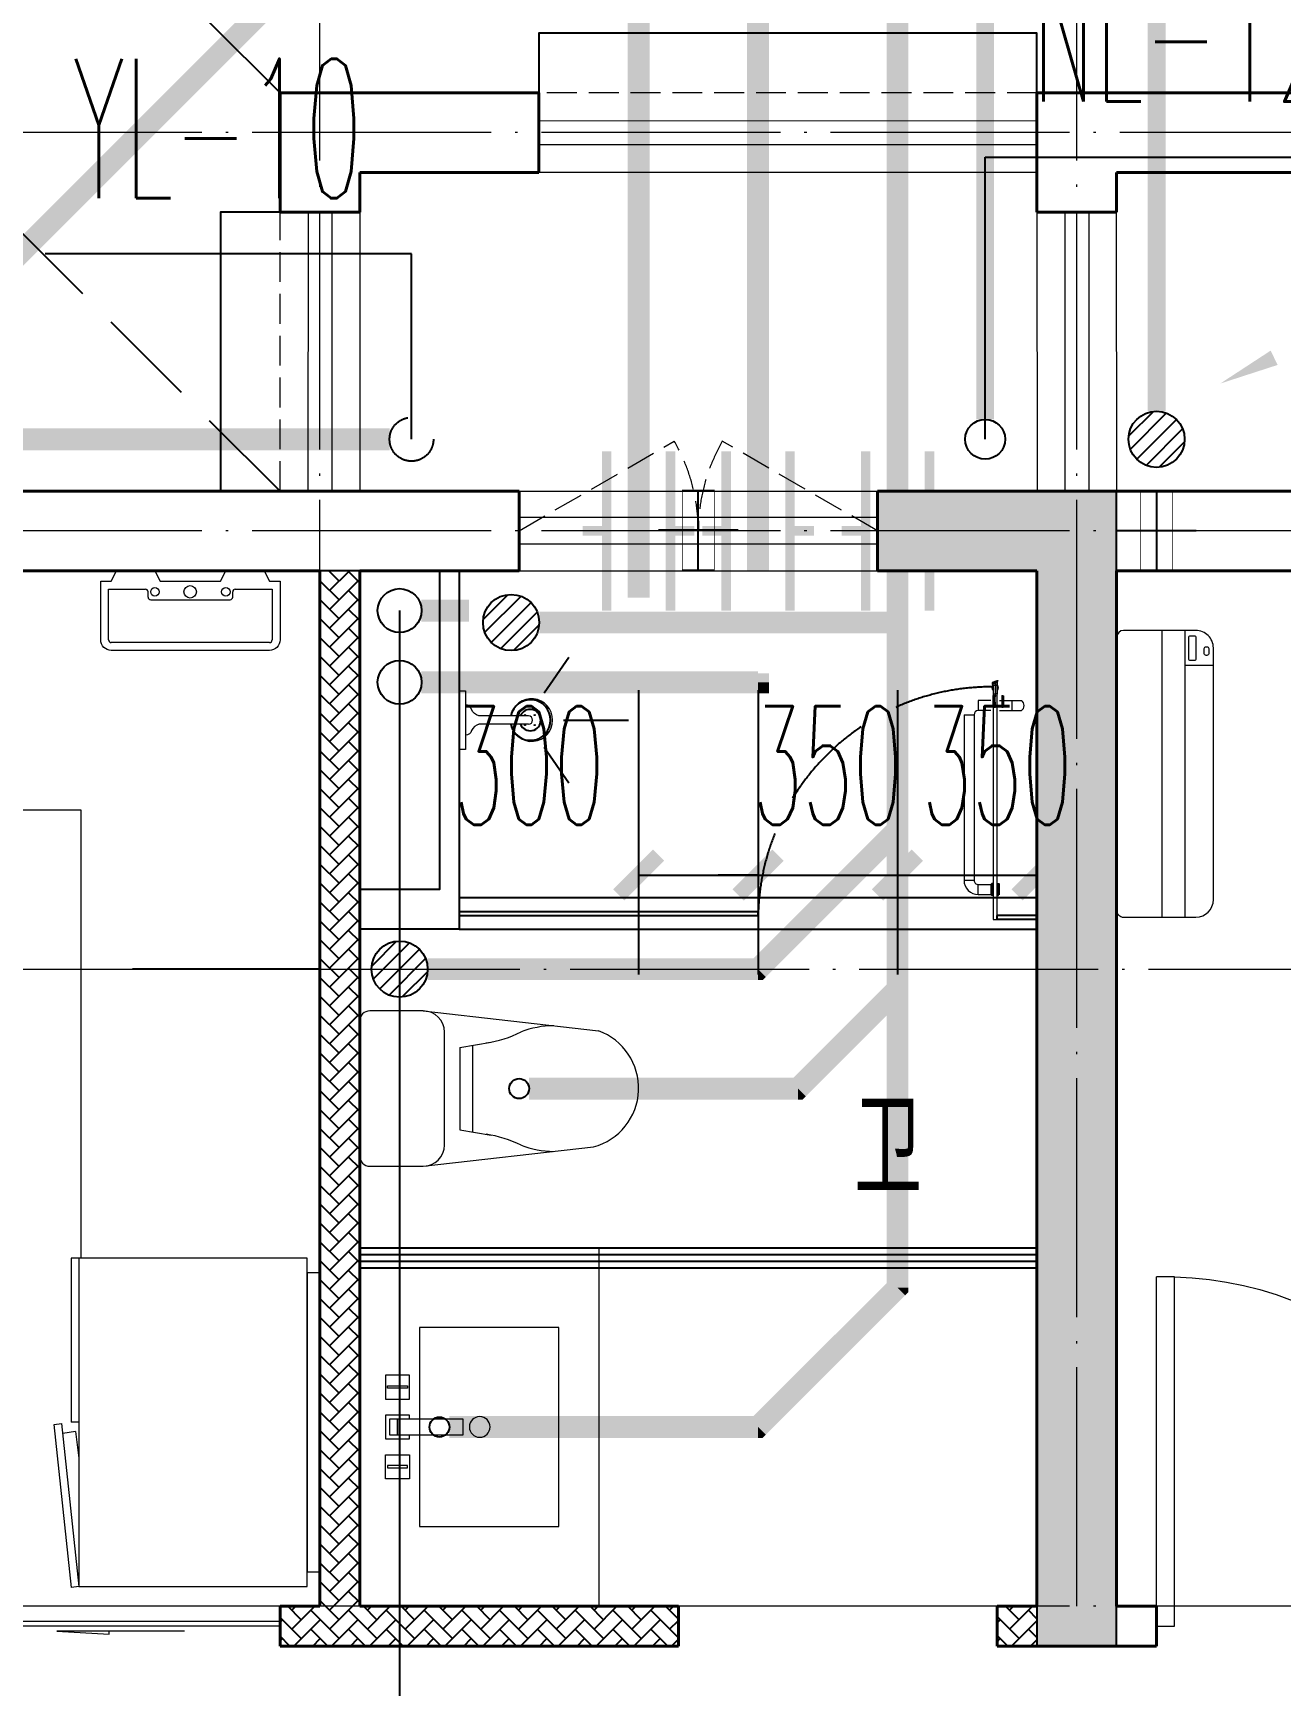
# Model space of a CAD drawing. Extents: x 27938 to 1042331, y -235042 to 1535213.
# Drawn here: x 699397 to 702529, y 679657 to 683807 of the extents above; entities that cross this region are included whole.
import ezdxf

# ---------------------------------------------------------------- set-up
doc = ezdxf.new("R2010")
doc.units = 0
doc.header["$LTSCALE"] = 1000
doc.header["$MEASUREMENT"] = 0
doc.linetypes.add('DASH', pattern=[0.35, 0.25, -0.1])
doc.linetypes.add('DOTE', pattern=[2.42, 2, -0.2, 0.02, -0.2])
for name, color, linetype in [('$RECOVER_210609100354-13', 7, 'Continuous'), ('$RECOVER_210609100354-32', 7, 'Continuous'), ('AH-FURNITURE', 1, 'Continuous'), ('COLUMN', 9, 'Continuous'), ('CURTWALL', 4, 'Continuous'), ('DIM_凝结', 3, 'Continuous'), ('DIM_污水', 3, 'Continuous'), ('DIM_雨水', 3, 'Continuous'), ('DIM_餐饮排水', 3, 'Continuous'), ('EQUIP_地漏', 7, 'Continuous'), ('EQUIP_污水', 7, 'Continuous'), ('IP-bath&kitchen-JOHNSON', 4, 'Continuous'), ('P-bath&kitchen-JOHNSON', 4, 'Continuous'), ('PIPE-凝结', 150, 'N'), ('PIPE-污水', 2, 'W'), ('PIPE-雨水', 4, 'Y'), ('PIPE-餐饮排水', 41, 'P'), ('PUB_TEXT', 4, 'Continuous'), ('TWT_DIM', 3, 'Continuous'), ('VALVE_污水', 7, 'Continuous'), ('VPIPE-凝结', 150, 'Continuous'), ('VPIPE-污水', 2, 'W'), ('VPIPE-雨水', 4, 'DASH'), ('VPIPE-餐饮排水', 41, 'P'), ('保温', 6, 'Continuous'), ('卫生间', 6, 'Continuous'), ('建筑-排气道', 9, 'Continuous'), ('机电标识类', 1, 'Continuous'), ('看线', 251, 'Continuous')]:
    doc.layers.add(name, color=color, linetype=linetype)
for name, color, linetype, lineweight in [('DOTE', 19, 'DOTE', 9), ('LVTRY', 1, 'Continuous', 13), ('PUB_HATCH', 8, 'Continuous', 9), ('WALL', 9, 'Continuous', 40), ('WINDOW', 8, 'Continuous', 15), ('平面-排水沟', 86, 'Continuous', 15), ('平面-栏杆', 135, 'Continuous', 15), ('平面-看线', 45, 'Continuous', 15), ('平面-空调室内机', 176, 'Continuous', 9), ('平面-空调预留孔', 173, 'Continuous', 15), ('空调', 76, 'Continuous', 13), ('立面-洞口示意', 152, 'Continuous', 13)]:
    doc.layers.add(name, color=color, linetype=linetype, lineweight=lineweight)
doc.styles.add('_TCH_DIM_T3', font='SIMPLEX.shx', dxfattribs={"width": 0.494118, "bigfont": 'GBCBIG.shx'})
doc.styles.add('_TWT_SERIAL', font='simplex.shx', dxfattribs={"width": 0.6, "oblique": 10, "height": 3, "bigfont": 'aadri.shx'})
doc.styles.add('DIM_FONT', font='SIMPLEX.shx', dxfattribs={"width": 0.56})
doc.styles.get("Standard").update_dxf_attribs({"font": 'gbenor.shx', "bigfont": 'gbcbig.shx'})
doc.linetypes.add('N', pattern='A,3,-0.2,["N",Standard,S=0.25,R=0,X=-0.1,Y=-0.115],-0.2', length=3.4)
doc.linetypes.add('P', pattern='A,3,-0.2,["P",Standard,S=0.25,R=0,X=-0.1,Y=-0.115],-0.2', length=3.4)
doc.linetypes.add('W', pattern='A,3,-0.2,["W",Standard,S=0.25,R=0,X=-0.1,Y=-0.115],-0.2', length=3.4)
doc.linetypes.add('Y', pattern='A,3,-0.2,["Y",Standard,S=0.25,R=0,X=-0.1,Y=-0.115],-0.2', length=3.4)
doc.dimstyles.new('_TWT_ARCH&&100', dxfattribs={"dimtxt": 297.5, "dimasz": 100, "dimexe": 250, "dimexo": 300, "dimgap": 126.25, "dimtad": 1, "dimdec": 0, "dimzin": 0, "dimdsep": 46, "dimtxsty": '_TCH_DIM_T3', "dimblk": 'ARCHTICK', "dimcen": 0.09, "dimclrt": 7, "dimazin": 2, "dimtfac": 1, "dimtdec": 0, "dimtix": 1, "dimtmove": 2, "dimatfit": 3, "dimfxl": 1, "dimtolj": 1, "dimtzin": 0, "dimarcsym": 0})
pattern_1 = [(45, (0, 0), (0, 47.4157523), [100.584, -33.528]), (135, (23.708, 23.708), (3e-15, 47.4157523), [100.584, -33.528])]

# ---------------------------------------------------------------- blocks, each defined once
blk = doc.blocks.new('HFHFHFHFTF')
at = {"layer": 'PUB_HATCH'}
blk.add_hatch(color=256, dxfattribs=at).paths.add_polyline_path([(556016.6, 373823.7), (555416.6, 373823.7), (555416.6, 373623.7), (555816.6, 373623.7), (555816.6, 370923.7), (556016.6, 370923.7)])
at = {"layer": 'COLUMN', "color": 8}
for p, q in [((556016.6, 373823.7), (555416.6, 373823.7)), ((555416.6, 373823.7), (555416.6, 373623.7)), ((556016.6, 370923.7), (556016.6, 373823.7)), ((555416.6, 373623.7), (555816.6, 373623.7)), ((555816.6, 373623.7), (555816.6, 370923.7)), ((555816.6, 370923.7), (556016.6, 370923.7))]:
    blk.add_line(p, q, dxfattribs=at)
blk = doc.blocks.new('A$C001338C2')
at = {"color": 0}
for p, q in [((845, 303.6), (55, 303.6)), ((109.1, 214.8), (109.1, 303.6)), ((0, 248.6), (0, 22)), ((900, 22), (900, 248.6)), ((22, 0), (878, 0))]:
    blk.add_line(p, q, dxfattribs=at)
at = {"color": 0, "lineweight": 5}
for p, q in [((900, 214.8), (0, 214.8)), ((900, 143.2), (0, 143.2))]:
    blk.add_line(p, q, dxfattribs=at)
at = {"color": 0}
for points in [[(73.1, 275), (56.8, 275, -0.414214), (51.3, 280.5), (51.3, 283.4, -0.414214), (56.8, 288.9), (73.1, 288.9, -0.414214), (78.6, 283.4), (78.6, 280.5, -0.414214)], [(89.2, 226.4), (22.2, 226.4, -0.414214), (16.7, 231.9), (16.7, 243.1, -0.414214), (22.2, 248.6), (89.2, 248.6, -0.414214), (94.7, 243.1), (94.7, 231.9, -0.414214)]]:
    blk.add_lwpolyline(points, format="xyb", close=True, dxfattribs=at)
for centre, radius, start, end in [((55, 248.6), 55, 90, 180), ((845, 248.6), 55, 360, 90), ((22, 22), 22, 180, 270), ((878, 22), 22, 270, 360)]:
    blk.add_arc(centre, radius, start, end, dxfattribs=at)
blk = doc.blocks.new('dongkong')
at = {"color": 0}
blk.add_wipeout([(-603756, 210771), (-603756, 210570.8), (-603836, 210570.8), (-603836, 210771)], dxfattribs=at)
at = {"layer": '机电标识类', "color": 0, "linetype": 'DASH', "ltscale": 400}
for p, q in [((-603796, 210771), (-603796, 210570.8)), ((-603896, 210670.7), (-603696, 210670.7))]:
    blk.add_line(p, q, dxfattribs=at)
at = {"layer": '空调', "color": 0, "linetype": 'DASH', "const_width": 2}
blk.add_lwpolyline([(-603756, 210771), (-603756, 210570.8), (-603836, 210570.8), (-603836, 210771)], close=True, dxfattribs=at)
blk = doc.blocks.new('VDVDVDCZSCCS')
at = {"layer": '保温', "linetype": 'ByBlock', "ltscale": 10}
h = blk.add_hatch(dxfattribs=at)
h.set_pattern_fill('AR-HBONE', color=251, scale=55)
h.set_pattern_definition(pattern_1)
h.paths.add_polyline_path([(554116.6, 373623.7), (554116.5, 371023.7), (554016.5, 371023.7), (554016.6, 373623.7)])
h = blk.add_hatch(dxfattribs=at)
h.set_pattern_fill('AR-HBONE', color=251, scale=55)
h.set_pattern_definition(pattern_1)
edge = h.paths.add_edge_path()
edge.add_line((553916.6, 370923.7), (553916.6, 371023.7))
edge.add_line((553917.7, 371023.7), (554916.5, 371023.7))
edge.add_line((554916.5, 371023.7), (554916.5, 370923.7))
edge.add_line((554916.5, 370923.7), (553916.6, 370923.7))
h = blk.add_hatch(dxfattribs=at)
h.set_pattern_fill('AR-HBONE', color=251, scale=55)
h.set_pattern_definition(pattern_1)
h.paths.add_polyline_path([(555716.5, 370923.7), (555716.5, 371023.7), (555816.5, 371023.7), (555816.5, 370923.7)])
at = {"layer": '保温', "color": 251, "linetype": 'ByBlock', "ltscale": 10}
blk.add_line((554116.6, 373623.7), (554016.6, 373623.7), dxfattribs=at)
blk = doc.blocks.new('A$C60D053AF')
at = {"layer": 'AH-FURNITURE', "color": 0}
for p, q in [((192.5, -71), (327.6, -71)), ((355.9, -82.7), (384.2, -129)), ((232.5, -90), (128.3, -90)), ((232.5, -110), (128.3, -110)), ((192.5, -91), (327.6, -91)), ((245, -129.5), (245, -122.5)), ((265, -129.5), (265, -122.5)), ((341.7, -96.9), (370, -143.2)), ((255, -281), (255, -251)), ((255, -281), (393, -281)), ((393, -281), (393, -251))]:
    blk.add_line(p, q, dxfattribs=at)
for points in [[(170, -68, 1), (170, -94), (192.5, -94), (192.5, -68)], [(234, -251), (414, -251, 0.414214), (424, -241), (424, -111, 0.414214), (414, -101), (234, -101, 0.414214), (224, -111), (224, -241, 0.414214)], [(268, -122.5), (268, -107, 0.414214), (248, -87), (232.5, -87), (232.5, -113), (242, -113), (242, -122.5)], [(242, -152, 1), (268, -152), (268, -129.5), (242, -129.5)], [(383.8, -161.2, 1), (402.2, -142.8), (386.3, -126.9), (367.9, -145.3)]]:
    blk.add_lwpolyline(points, format="xyb", close=True, dxfattribs=at)
for centre, radius in [((100, -100), 30), ((255, -152), 15), ((255, -152), 10), ((393, -152), 15), ((393, -152), 10)]:
    blk.add_circle(centre, radius, dxfattribs=at)
for radius in [40, 20]:
    blk.add_arc((327.6, -111), radius, 45, 90, dxfattribs=at)
blk = doc.blocks.new('*U40')
h = blk.add_hatch(color=0)
h.set_gradient(color1=(0, 0, 255), rotation=180, tint=1)
h.paths.add_polyline_path([(0, 0), (-6.35, -6.35), (-6.35, -2.159), (-15, -2.159), (-15, 2.159), (-6.35, 2.159), (-6.35, 6.35)])
at = {"color": 0, "linetype": 'Continuous'}
blk.add_lwpolyline([(0, 0), (-6.35, -6.35), (-6.35, -2.159), (-15, -2.159), (-15, 2.159), (-6.35, 2.159), (-6.35, 6.35)], close=True, dxfattribs=at)
blk = doc.blocks.new('sgrsefv')
at = {"layer": 'PUB_HATCH'}
blk.add_hatch(color=0, dxfattribs=at).paths.add_polyline_path([(1112933.3, 840916.3), (1112933.3, 840646.3), (1113073.3, 840646.3), (1113073.3, 840661.3), (1112968.3, 840661.3), (1112948.3, 840681.3), (1112948.3, 840881.3), (1112968.3, 840901.3), (1113288.3, 840901.3), (1113308.3, 840881.3), (1113308.3, 840681.3), (1113288.3, 840661.3), (1113183.3, 840661.3), (1113183.3, 840646.3), (1113323.3, 840646.3), (1113323.3, 840916.3)])
at = {"layer": 'LVTRY', "color": 0}
for p, q in [((1113073.3, 840661.3), (1113073.3, 840646.3)), ((1113183.3, 840661.3), (1113183.3, 840646.3))]:
    blk.add_line(p, q, dxfattribs=at)
for points in [[(1112918.3, 840931.3), (1113338.3, 840931.3), (1113338.3, 840631.3), (1112918.3, 840631.3)], [(1112933.3, 840916.3), (1113323.3, 840916.3), (1113323.3, 840646.3), (1112933.3, 840646.3)], [(1113288.3, 840661.3), (1112968.3, 840661.3), (1112948.3, 840681.3), (1112948.3, 840881.3), (1112968.3, 840901.3), (1113288.3, 840901.3), (1113308.3, 840881.3), (1113308.3, 840681.3), (1113288.3, 840661.3)]]:
    blk.add_lwpolyline(points, close=True, dxfattribs=at)
at = {"layer": '立面-洞口示意', "color": 0}
blk.add_lwpolyline([(1112918.3, 840931.3), (1113181.8, 840837.4), (1113338.3, 840631.3)], dxfattribs=at)
at = {"layer": '建筑-排气道', "color": 8, "xscale": -5, "yscale": 5, "zscale": 5, "rotation": 270}
blk.add_blockref('*U40', (1113118.4, 840599), dxfattribs=at)
blk = doc.blocks.new('rtyg7uyhg')
at = {"layer": 'LVTRY', "color": 0}
for p, q in [((194234.6, 45488.8), (193621, 45488.8)), ((193590.3, 45458.1), (193590.3, 45069.5)), ((194265.3, 45069.5), (194265.3, 45458.1)), ((193682.3, 45407), (193887.8, 45407)), ((193896.4, 45429.9), (193857.6, 45326.3)), ((193875.3, 45316), (193945.6, 45401.5)), ((193925.8, 45440.4), (193940.1, 45432.2)), ((194111.9, 45407), (194173.3, 45407)), ((193621, 45130.8), (193621, 45345.6)), ((193857.6, 45326.3), (193875.3, 45316)), ((194009.6, 45345.6), (194009.6, 45130.8)), ((194050.5, 45130.8), (194050.5, 45345.6)), ((194234.6, 45345.6), (194234.6, 45130.8)), ((193948.3, 45069.5), (193682.3, 45069.5)), ((194173.3, 45069.5), (194111.9, 45069.5)), ((193621, 45038.8), (194234.6, 45038.8))]:
    blk.add_line(p, q, dxfattribs=at)
for centre, radius in [((193866.4, 45437.7), 20.5), ((193989.2, 45437.7), 20.5), ((194071, 45437.7), 20.5), ((193815.3, 45238.2), 25.6), ((194137.5, 45238.2), 25.6)]:
    blk.add_circle(centre, radius, dxfattribs=at)
for centre, radius, start, end in [((193621, 45458.1), 30.7, 90, 180), ((194234.6, 45458.1), 30.7, 360, 90), ((193915.6, 45422.7), 20.5, 60, 159.4623), ((193682.3, 45345.6), 61.4, 90, 180), ((193929.8, 45414.5), 20.5, 320.5377, 60), ((193948.3, 45345.6), 61.4, 360, 90), ((194111.9, 45345.6), 61.4, 90, 180), ((194173.3, 45345.6), 61.4, 360, 90), ((193682.3, 45130.8), 61.4, 180, 270), ((193948.3, 45130.8), 61.4, 270, 360), ((194111.9, 45130.8), 61.4, 180, 270), ((194173.3, 45130.8), 61.4, 270, 360), ((193621, 45069.5), 30.7, 180, 270), ((194234.6, 45069.5), 30.7, 270, 360)]:
    blk.add_arc(centre, radius, start, end, dxfattribs=at)
at = {"layer": 'LVTRY', "color": 0, "style": 'DIM_FONT', "width": 0.8, "flags": 9}
for tag in ['YSIZE', 'XSIZE']:
    blk.add_attdef(tag, (193927.8, 45487.8), '', height=0.5, rotation=90, dxfattribs=at)
blk = doc.blocks.new('A-Kitchen-7')
at = {"layer": 'LVTRY', "color": 0}
for p, q in [((-518.7, 779.7), (-7.2, 834.3)), ((-7.2, 834.3), (-3.6, 810.6)), ((-515, 756), (-518.7, 779.7)), ((-3.6, 810.6), (-515, 756)), ((-29.1, 767), (-35.2, 806.4)), ((515, 780), (0, 780)), ((0, 756), (0, 780)), ((515, 756), (515, 780)), ((515, 756), (-515, 756)), ((-515, 756), (-515, 40)), ((-485.6, 760.5), (-484.9, 756)), ((-29.1, 767), (-112.1, 756)), ((515, 40), (515, 756)), ((-515, 40), (515, 40))]:
    blk.add_line(p, q, dxfattribs=at)
blk.add_lwpolyline([(-468.9, 40), (-468.9, 0), (468.9, 0), (468.9, 40)], close=True, dxfattribs=at)
blk = doc.blocks.new('FRSDFDGDGDRGDR')
at = {"layer": '平面-空调预留孔', "color": 0}
for p, q in [((699612.3, 775044), (699612.3, 775441.2)), ((699618.9, 775447.8), (699746.3, 775447.8)), ((699746.3, 775447.8), (699746.3, 775355.4)), ((699726.5, 775348.8), (699739.7, 775348.8)), ((699719.9, 775342.2), (699719.9, 775143)), ((699726.5, 775136.4), (699739.7, 775136.4)), ((699746.3, 775129.8), (699746.3, 775037.4)), ((699746.3, 775037.4), (699618.9, 775037.4))]:
    blk.add_line(p, q, dxfattribs=at)
blk.add_lwpolyline([(699766.1, 775166.7), (699792.5, 775153.5), (699792.5, 775057.2), (699766.1, 775044), (699766.1, 775017.6), (699618.9, 775017.6, -0.414214), (699592.5, 775044), (699592.5, 775441.2, -0.414214), (699618.9, 775467.6), (699766.1, 775467.6), (699766.1, 775441.2), (699792.5, 775428), (699792.5, 775331.6), (699766.1, 775318.4)], format="xyb", close=True, dxfattribs=at)
for centre, radius in [((699739.7, 775331.6), 10.6), ((699739.7, 775243.2), 15.8), ((699739.7, 775153.5), 10.6)]:
    blk.add_circle(centre, radius, dxfattribs=at)
for centre, start, end in [((699618.9, 775441.2), 90, 180), ((699726.5, 775342.2), 90, 180), ((699739.7, 775355.4), 270, 360), ((699726.5, 775143), 180, 270), ((699739.7, 775129.8), 0, 90), ((699618.9, 775044), 180, 270)]:
    blk.add_arc(centre, 6.6, start, end, dxfattribs=at)
blk = doc.blocks.new('vcxvcdfvdxv')
at = {"layer": 'LVTRY', "color": 0}
for p, q in [((582293.7, 370358.3), (582763.9, 370358.3)), ((582393.7, 369458.3), (582393.7, 370358.3)), ((582547.9, 370115.4), (582763.9, 370358.3)), ((582763.9, 370358.3), (582763.9, 369458.3)), ((582703.7, 370278.3), (582303.7, 370278.3)), ((582393.7, 370268.3), (582393.7, 369548.3)), ((582713.7, 369548.3), (582713.7, 370268.3)), ((582338.7, 370238.3), (582623.7, 370238.3)), ((582338.7, 370233.3), (582623.7, 370233.3)), ((582428.7, 370018.3), (582428.7, 370228.3)), ((582433.7, 370018.3), (582433.7, 370228.3)), ((582578.9, 370168.3), (582578.9, 370258.3)), ((582578.9, 370258.3), (582583.4, 370258.3)), ((582583.4, 370258.3), (582583.4, 370168.3)), ((582628.7, 370228.3), (582628.7, 370018.3)), ((582633.7, 370228.3), (582633.7, 370018.3)), ((582583.4, 370168.3), (582578.9, 370168.3)), ((582293.7, 370115.4), (582547.9, 370115.4)), ((582393.7, 369700.3), (582393.7, 370115.4)), ((582408.7, 370125.6), (582536.2, 370125.6)), ((582408.7, 370121.1), (582408.7, 370125.6)), ((582536.2, 370121.1), (582408.7, 370121.1)), ((582653.7, 370125.6), (582526.2, 370125.6)), ((582526.2, 370125.6), (582526.2, 370121.1)), ((582526.2, 370121.1), (582653.7, 370121.1)), ((582536.2, 370125.6), (582536.2, 370121.1)), ((582547.9, 370115.4), (582547.9, 369700.3)), ((582653.7, 370121.1), (582653.7, 370125.6)), ((582583.4, 370078.3), (582578.9, 370078.3)), ((582578.9, 370078.3), (582578.9, 369988.3)), ((582583.4, 369988.3), (582583.4, 370078.3)), ((582623.7, 370013.3), (582338.7, 370013.3)), ((582623.7, 370008.3), (582338.7, 370008.3)), ((582578.9, 369988.3), (582583.4, 369988.3)), ((582673.7, 369938.9), (582673.7, 369977.7)), ((582693.1, 369958.3), (582654.3, 369958.3)), ((582693.1, 369858.3), (582654.3, 369858.3)), ((582673.7, 369838.9), (582673.7, 369877.7)), ((582623.7, 369808.3), (582338.7, 369808.3)), ((582578.9, 369738.3), (582578.9, 369828.3)), ((582578.9, 369828.3), (582583.4, 369828.3)), ((582583.4, 369828.3), (582583.4, 369738.3)), ((582623.7, 369803.3), (582338.7, 369803.3)), ((582428.7, 369798.3), (582428.7, 369588.3)), ((582433.7, 369798.3), (582433.7, 369588.3)), ((582628.7, 369588.3), (582628.7, 369798.3)), ((582633.7, 369588.3), (582633.7, 369798.3)), ((582583.4, 369738.3), (582578.9, 369738.3)), ((582547.9, 369700.3), (582293.7, 369700.3)), ((582536.2, 369695.6), (582408.7, 369695.6)), ((582408.7, 369695.6), (582408.7, 369691.1)), ((582408.7, 369691.1), (582536.2, 369691.1)), ((582526.2, 369691.1), (582526.2, 369695.6)), ((582526.2, 369695.6), (582653.7, 369695.6)), ((582653.7, 369691.1), (582526.2, 369691.1)), ((582536.2, 369691.1), (582536.2, 369695.6)), ((582763.9, 369458.3), (582547.9, 369700.3)), ((582653.7, 369695.6), (582653.7, 369691.1)), ((582583.4, 369648.3), (582578.9, 369648.3)), ((582578.9, 369648.3), (582578.9, 369558.3)), ((582583.4, 369558.3), (582583.4, 369648.3)), ((582338.7, 369583.3), (582623.7, 369583.3)), ((582338.7, 369578.3), (582623.7, 369578.3)), ((582578.9, 369558.3), (582583.4, 369558.3)), ((582303.7, 369538.3), (582703.7, 369538.3)), ((582763.9, 369458.3), (582293.7, 369458.3))]:
    blk.add_line(p, q, dxfattribs=at)
blk.add_lwpolyline([(582893.7, 368758.3), (582893.7, 370758.3), (583993.7, 370758.3), (583993.7, 369632.3)], dxfattribs=at)
for centre, radius in [((582481.2, 370123.3), 29.7), ((582481.2, 370123.3), 11.7), ((582673.7, 369958.3), 17), ((582673.7, 369858.3), 17), ((582481.2, 369693.3), 29.7), ((582481.2, 369693.3), 11.7)]:
    blk.add_circle(centre, radius, dxfattribs=at)
for centre, radius, start, end in [((582403.7, 370268.3), 10, 90, 180), ((582703.7, 370268.3), 10, 0, 90), ((582438.7, 370228.3), 10, 90, 180), ((582438.7, 370228.3), 5, 90, 180), ((582623.7, 370228.3), 10, 0, 90), ((582623.7, 370228.3), 5, 0, 90), ((582481.2, 370123.3), 56.7, 2.2742, 87.7258), ((582481.2, 370123.3), 52.2, 2.4704, 87.5296), ((582581.2, 370123.3), 56.7, 92.2742, 177.7258), ((582581.2, 370123.3), 52.2, 92.4704, 177.5296), ((582481.2, 370123.3), 56.7, 272.2742, 357.7258), ((582481.2, 370123.3), 52.2, 272.4704, 357.5296), ((582581.2, 370123.3), 56.7, 182.2742, 267.7258), ((582581.2, 370123.3), 52.2, 182.4704, 267.5296), ((582438.7, 370018.3), 10, 180, 270), ((582438.7, 370018.3), 5, 180, 270), ((582623.7, 370018.3), 5, 270, 0), ((582623.7, 370018.3), 10, 270, 0), ((582438.7, 369798.3), 10, 90, 180), ((582623.7, 369798.3), 10, 0, 90), ((582438.7, 369798.3), 5, 90, 180), ((582623.7, 369798.3), 5, 0, 90), ((582481.2, 369693.3), 56.7, 2.2742, 87.7258), ((582481.2, 369693.3), 52.2, 2.4704, 87.5296), ((582581.2, 369693.3), 56.7, 92.2742, 177.7258), ((582581.2, 369693.3), 52.2, 92.4704, 177.5296), ((582481.2, 369693.3), 56.7, 272.2742, 357.7258), ((582481.2, 369693.3), 52.2, 272.4704, 357.5296), ((582581.2, 369693.3), 56.7, 182.2742, 267.7258), ((582581.2, 369693.3), 52.2, 182.4704, 267.5296), ((582438.7, 369588.3), 10, 180, 270), ((582438.7, 369588.3), 5, 180, 270), ((582623.7, 369588.3), 5, 270, 0), ((582623.7, 369588.3), 10, 270, 0), ((582403.7, 369548.3), 10, 180, 270), ((582703.7, 369548.3), 10, 270, 0)]:
    blk.add_arc(centre, radius, start, end, dxfattribs=at)
at = {"color": 8}
for name, p in [('sgrsefv', (-530624.6, -469573)), ('rtyg7uyhg', (389578.4, 325769.5))]:
    blk.add_blockref(name, p, dxfattribs=at)
at = {"color": 8, "rotation": 90}
blk.add_blockref('FRSDFDGDGDRGDR', (1359511.2, -328434.2), dxfattribs=at)
at = {"color": 8, "xscale": -1, "rotation": 90}
blk.add_blockref('A$C60D053AF', (582713.7, 371358.3), dxfattribs=at)
at = {"layer": 'LVTRY', "color": 8, "extrusion": (0, 0, -1), "xscale": -0.7999999999883585, "yscale": 0.7999999999883585, "zscale": -0.7999999999883585, "rotation": 270}
blk.add_blockref('A-Kitchen-7', (-584593.7, 369220.3), dxfattribs=at)
blk = doc.blocks.new('HFTHFFGHFH')
at = {"layer": 'DOTE', "linetype": 'DOTE', "ltscale": 0.3}
for p, q in [((554016.6, 602648.8), (554016.6, 612948.8)), ((555916.6, 602648.8), (555916.6, 612948.8)), ((587116.6, 606348.8), (534316.6, 606348.8)), ((587116.6, 605348.8), (534316.6, 605348.8)), ((534316.6, 604248.8), (587116.6, 604248.8)), ((587116.6, 602648.8), (534316.6, 602648.8))]:
    blk.add_line(p, q, dxfattribs=at)
blk = doc.blocks.new('BFBTCSD')
at = {"layer": '卫生间', "color": 159, "linetype": 'DASH', "true_color": 0x22346e}
for p, q in [((700016.6, 683657.2), (699116.6, 684557.2)), ((700016.6, 682657.2), (699116.6, 683557.2))]:
    blk.add_line(p, q, dxfattribs=at)
blk = doc.blocks.new('rrrrrrrrrrrra')
at = {"color": 0}
for p, q in [((-112.4, 458.7), (-112.4, 324.3)), ((252.6, 483.7), (-87.4, 483.7)), ((277.6, 324.3), (277.6, 458.7)), ((-112.4, 324.3), (-63.7, -103.4)), ((277.6, 324.3), (227.5, -115.6)), ((-59.1, 271.1), (224.3, 271.1)), ((-20.6, 232.4), (-34.2, 153.6)), ((185.8, 232.4), (-20.6, 232.4)), ((185.8, 232.4), (199.4, 153.6)), ((191.3, 200.5), (-26.1, 200.5))]:
    blk.add_line(p, q, dxfattribs=at)
for centre, radius, start, end in [((-87.4, 458.7), 25, 90, 180), ((252.6, 458.7), 25, 0, 90), ((-59.1, 324.3), 53.3, 180, 270), ((224.3, 324.3), 53.3, 270, 0), ((-322.6, 209.8), 293.8, 333.5369, 351.4828), ((487.8, 209.8), 293.8, 188.5172, 206.4631), ((149, -3.2), 224.1, 158.5202, 180), ((16.2, -3.2), 224.1, 0, 21.4798), ((83.8, -63.6), 152.8, 195.0773, 340.1181)]:
    blk.add_arc(centre, radius, start, end, dxfattribs=at)
blk = doc.blocks.new('A$C1E0F638F')
at = {"color": 0}
for points in [[(499.7, 435.1), (499.7, 85.1), (0, 85.1), (0, 435.1)], [(269.9, 30), (229.9, 30), (229.9, 195), (269.9, 195)], [(119.9, 0), (179.9, 0), (179.9, 60), (119.9, 60)], [(146.9, 55), (152.9, 55), (152.9, 5), (146.9, 5)], [(379.9, 0), (319.9, 0), (319.9, 60), (379.9, 60)], [(352.9, 55), (346.9, 55), (346.9, 5), (352.9, 5)], [(229.9, 30), (269.9, 30), (269.9, 10), (229.9, 10)]]:
    blk.add_lwpolyline(points, close=True, dxfattribs=at)
blk.add_lwpolyline([(269.9, 60), (279.9, 60), (279.9, 0), (219.9, 0), (219.9, 60), (229.9, 60)], dxfattribs=at)
blk.add_circle((249.9, 236.3), 26, dxfattribs=at)
blk = doc.blocks.new('135')
blk.add_hatch(color=0).paths.add_polyline_path([(4.8, 1.8), (3.6, -1), (-4.7, 2.5), (-3.5, 5.3)])
at = {"color": 0}
for p, q in [((-6.3, 2.6), (5.4, -2.3)), ((-5.7, 2.9), (-5.2, 2.7)), ((-5.6, 18.9), (-3.4, 19.4)), ((-3.4, 19.4), (-5.5, 19.4)), ((5.2, 10.9), (-5.3, 10.9)), ((5.2, 9.7), (-5.2, 9.7)), ((-5.2, 2.7), (-3.8, 5.9)), ((-5, 10.9), (-5, 30.5)), ((-3.8, 5.9), (5.4, 2.1)), ((0, 0), (0, 39.1)), ((5.6, 18.9), (3.4, 19.3)), ((3.4, 19.3), (5.6, 19.3)), ((4.1, -1.2), (5.4, 2.1)), ((5, 10.9), (5, 32.3)), ((4.1, -1.2), (5.7, -1.8))]:
    blk.add_line(p, q, dxfattribs=at)
for centre, radius, start, end in [((6.2, 15.8), 13.5, 151.0147, 204.8403), ((13.5, 4.2), 20.5, 163.0924, 182.0012), ((-6, 3.6), 1, 184.2275, 248.4661), ((8.6, 15.5), 14.6, 166.278, 198.0953), ((13.5, 4.2), 19.5, 163.7443, 182.5269), ((-5.5, 3.3), 0.5, 181.9385, 247.2597), ((-5.2, 22.1), 0.5, 335.7643, 151.0147), ((3.8, 18.1), 9.42, 155.7643, 171.9773), ((5.2, 22.3), 0.5, 29.8425, 204.574), ((-5.9, 17.2), 11.7, 10.475, 24.574), ((29.1, 6.7), 24, 172.9439, 199.2318), ((-6.3, 15.4), 12.4, 338.6449, 16.0476), ((-6, 15.8), 13.4, 334.9111, 29.8425), ((26.4, 6.3), 20.6, 169.1454, 199.9526), ((5.9, -1.2), 1.17, 247.4597, 19.9526), ((5.9, -1.4), 0.5, 247.4597, 19.2318)]:
    blk.add_arc(centre, radius, start, end, dxfattribs=at)
blk.add_open_spline([(-5, 30.5), (-4.1, 31.3), (-2.3, 33), (0.9, 29.2), (3.5, 31.1), (5, 32.3)], degree=3, knots=[0, 0, 0, 0, 3.066329, 6.218313, 11.124135, 11.124135, 11.124135, 11.124135], dxfattribs=at)
blk = doc.blocks.new('SDFAWERAWER')
at = {"layer": 'LVTRY', "color": 0}
for p, q in [((593941.2, -1242210.1), (593783.7, -1242594.8)), ((593941.2, -1242210.1), (593964.6, -1242219.7)), ((593987.8, -1242190.5), (593978.2, -1242214)), ((594007.5, -1242226), (593978.2, -1242214)), ((594017.1, -1242202.5), (593987.8, -1242190.5)), ((594015.8, -1242220.4), (594027.2, -1242192.7)), ((594025.7, -1242203.9), (594018.5, -1242221.5)), ((594025.4, -1242210.8), (594021.5, -1242220.3)), ((594022.6, -1242211.4), (594029.8, -1242193.8)), ((594025.4, -1242210.8), (594031.1, -1242196.8)), ((594027.2, -1242192.7), (594033, -1242195.1)), ((594029.8, -1242193.8), (594031.1, -1242196.8)), ((594032.2, -1242197.2), (594033, -1242195.1)), ((594033, -1242195.1), (594034, -1242197.4)), ((594033.8, -1242197.9), (594034, -1242197.4)), ((594047.3, -1242200.9), (594035.9, -1242228.7)), ((594037.3, -1242210.8), (594088, -1242231.6)), ((594038.6, -1242229.7), (594045.2, -1242213.6)), ((594041.6, -1242228.5), (594051.2, -1242205)), ((594049.9, -1242202), (594043.3, -1242218.2)), ((594047.3, -1242200.9), (594049.9, -1242202)), ((594049.9, -1242202), (594051.2, -1242205)), ((593964.6, -1242219.7), (593807.2, -1242604.4)), ((594015.8, -1242220.4), (594021.7, -1242222.8)), ((594018.5, -1242221.5), (594021.5, -1242220.3)), ((594022.6, -1242220.7), (594021.7, -1242222.8)), ((594021.7, -1242222.8), (594023.9, -1242221.9)), ((594024.2, -1242221.4), (594023.9, -1242221.9)), ((594027.7, -1242234.3), (594078.4, -1242255)), ((594035.9, -1242228.7), (594038.6, -1242229.7)), ((594038.6, -1242229.7), (594041.6, -1242228.5)), ((594057.1, -1242246.3), (594066.7, -1242222.8)), ((593783.7, -1242594.8), (593807.2, -1242604.4)), ((593803.2, -1242641.3), (593812.8, -1242617.9)), ((593812.8, -1242617.9), (593842.2, -1242629.9)), ((593842.2, -1242629.9), (593832.6, -1242653.3)), ((593845.2, -1242628.6), (593833.8, -1242656.3)), ((593847.8, -1242629.7), (593836.5, -1242657.4)), ((593845.2, -1242628.6), (593842.2, -1242629.9)), ((593847.8, -1242629.7), (593845.2, -1242628.6)), ((593847.1, -1242661.8), (593858.5, -1242634.1)), ((593858.5, -1242634.1), (593861.2, -1242635.2)), ((593803.2, -1242641.3), (593832.6, -1242653.3)), ((593833.8, -1242656.3), (593832.6, -1242653.3)), ((593836.5, -1242657.4), (593833.8, -1242656.3)), ((593847.1, -1242661.8), (593849.8, -1242662.9)), ((593849.8, -1242662.9), (593861.2, -1242635.2)), ((593852.1, -1242661.9), (593862.1, -1242637.4)), ((593861.2, -1242635.2), (593862.1, -1242637.4))]:
    blk.add_line(p, q, dxfattribs=at)
blk.add_lwpolyline([(593823.5, -1242717), (594045.8, -1242173.9), (594036.5, -1242170.2), (593814.2, -1242713.2)], close=True, dxfattribs=at)
blk.add_arc((594075.3, -1242240), 15.3, 281.7932, 33.7019, dxfattribs=at)
for centre, major_axis, start_param, end_param in [((593974.2, -1242223.6), (3.93, 9.6), 0, 1.570796), ((593816.8, -1242608.3), (13.5, 33.1), 1.570796, 3.141593), ((593816.8, -1242608.3), (3.93, 9.6), 1.570796, 3.141593)]:
    blk.add_ellipse(centre, major_axis=major_axis, ratio=1, start_param=start_param, end_param=end_param, dxfattribs=at)
at = {"layer": 'P-bath&kitchen-JOHNSON', "color": 0, "linetype": 'DASH'}
blk.add_arc((593809.8, -1242714), 586.2, 67.5369, 157.1325, dxfattribs=at)
at = {"layer": 'LVTRY', "color": 8, "xscale": -1, "rotation": 157.7329157530927}
blk.add_blockref('135', (594045.3, -1242161.9), dxfattribs=at)
blk = doc.blocks.new('A$C5DCB2F21')
at = {"layer": 'IP-bath&kitchen-JOHNSON', "color": 0}
for p, q in [((-68.3, -213.2), (-157.7, -275)), ((68.2, -213.2), (157.6, -275)), ((-0.1, -261.4), (-0.1, -424.7))]:
    blk.add_line(p, q, dxfattribs=at)
for centre, major_axis, ratio, start_param, end_param in [((0, -178.8), (-51, 0), 0.990052, -1.36297, 4.504563), ((0, -177.8), (-26.8, 0), 0.994812, -1.167677, 4.309269)]:
    blk.add_ellipse(centre, major_axis=major_axis, ratio=ratio, start_param=start_param, end_param=end_param, dxfattribs=at)
at = {"layer": 'LVTRY', "color": 0}
for p, q in [((73.6, 0), (-73.6, 0)), ((-10.5, -173.5), (-10.5, -49.3)), ((10.6, -173.5), (10.6, -49.3))]:
    blk.add_line(p, q, dxfattribs=at)
blk.add_lwpolyline([(73.6, 0), (73.6, -15.8), (-73.6, -15.8), (-73.6, 0)], dxfattribs=at)
for points in [[(-26.3, -30.7, -0.364142), (-37.8, -15.8, -0.020495)], [(-10.5, -49.4, 0.214893), (-26.3, -30.7, 7.649644)], [(10.6, -49.3, -0.21439), (26.3, -30.7, -7.649644)], [(26.3, -30.7, 0.364142), (37.8, -15.8, 0.020495)]]:
    blk.add_lwpolyline(points, format="xyb", dxfattribs=at)
blk.add_arc((0, -173.5), 10.5, 180, 0, dxfattribs=at)
for centre, major_axis, ratio, start_param, end_param in [((0, -181.3), (53.6, 0), 0.987577, 1.76809, 7.656688), ((-12.4, -164.7), (0, 1.43), 0.85, -1.570796, 4.712389), ((12.5, -164.7), (0, 1.43), 0.85, 4.712389, 10.995574), ((-12.4, -189.2), (0, 1.43), 0.85, 4.712389, 10.995574), ((12.5, -189.2), (0, 1.43), 0.85, 4.712389, 10.995574)]:
    blk.add_ellipse(centre, major_axis=major_axis, ratio=ratio, start_param=start_param, end_param=end_param, dxfattribs=at)
blk = doc.blocks.new('_ArchTick')
at = {"color": 0, "linetype": 'ByBlock', "const_width": 0.4}
blk.add_lwpolyline([(-0.5, -0.5), (0.5, 0.5)], dxfattribs=at)
blk = doc.blocks.new('*D169')
at = {"layer": 'Defpoints', "color": 0}
for p in [(701566.6, 682457.2), (701916.6, 682457.2), (701916.6, 681693.1)]:
    blk.add_point(p, dxfattribs=at)
at = {"layer": 'TWT_DIM', "color": 0, "lineweight": -2}
for p, q in [((701566.6, 682157.2), (701566.6, 681443.1)), ((701916.6, 682157.2), (701916.6, 681443.1)), ((701566.6, 681693.1), (701916.6, 681693.1))]:
    blk.add_line(p, q, dxfattribs=at)
at = {"layer": 'TWT_DIM', "color": 0, "lineweight": -2, "xscale": 100, "yscale": 100, "zscale": 100}
for p, rotation in [((701566.6, 681693.1), 180.0001641970809), ((701916.6, 681693.1), 0.0001641970808313498)]:
    blk.add_blockref('_ArchTick', p, dxfattribs=dict(at, rotation=rotation))
at = {"layer": 'TWT_DIM', "color": 7, "insert": (701816.6, 681968.1), "char_height": 297.5, "attachment_point": 5, "rotation": 0.0002, "style": '_TCH_DIM_T3'}
blk.add_mtext('\\A1;350', dxfattribs=at)
blk = doc.blocks.new('*D170')
at = {"layer": 'Defpoints', "color": 0}
for p in [(701216.6, 682457.2), (701566.6, 682457.2), (701566.6, 681693.1)]:
    blk.add_point(p, dxfattribs=at)
at = {"layer": 'TWT_DIM', "color": 0, "lineweight": -2}
for p, q in [((701216.6, 682157.2), (701216.6, 681443.1)), ((701566.6, 682157.2), (701566.6, 681443.1)), ((701216.6, 681693.1), (701116.6, 681693.1)), ((701216.6, 681693.1), (701566.6, 681693.1)), ((701566.6, 681693.1), (701666.6, 681693.1))]:
    blk.add_line(p, q, dxfattribs=at)
at = {"layer": 'TWT_DIM', "color": 0, "lineweight": -2, "xscale": 100, "yscale": 100, "zscale": 100}
for p, rotation in [((701216.6, 681693.1), 0.0001641970816912419), ((701566.6, 681693.1), 180.0001641970817)]:
    blk.add_blockref('_ArchTick', p, dxfattribs=dict(at, rotation=rotation))
at = {"layer": 'TWT_DIM', "color": 7, "insert": (701391.6, 681968.1), "char_height": 297.5, "attachment_point": 5, "rotation": 0.0002, "style": '_TCH_DIM_T3'}
blk.add_mtext('\\A1;350', dxfattribs=at)
blk = doc.blocks.new('*D171')
at = {"layer": 'Defpoints', "color": 0}
for p in [(700916.6, 682457.2), (701216.6, 682457.2), (701216.6, 681693.1)]:
    blk.add_point(p, dxfattribs=at)
at = {"layer": 'TWT_DIM', "color": 0, "lineweight": -2}
for p, q in [((700916.6, 682157.2), (700916.6, 681443.1)), ((701216.6, 682157.2), (701216.6, 681443.1)), ((700916.6, 681693.1), (701216.6, 681693.1))]:
    blk.add_line(p, q, dxfattribs=at)
at = {"layer": 'TWT_DIM', "color": 0, "lineweight": -2, "xscale": 100, "yscale": 100, "zscale": 100}
for p, rotation in [((700916.6, 681693.1), 180.0001641970806), ((701216.6, 681693.1), 0.0001641970806405165)]:
    blk.add_blockref('_ArchTick', p, dxfattribs=dict(at, rotation=rotation))
at = {"layer": 'TWT_DIM', "color": 7, "insert": (700641.3, 681968.1), "char_height": 297.5, "attachment_point": 5, "rotation": 0.0002, "style": '_TCH_DIM_T3'}
blk.add_mtext('\\A1;300', dxfattribs=at)
blk = doc.blocks.new('$DorLib2D$00000001')
for p, q in [((0.45, 0.975), (0.5, 0.975)), ((0.45, 0), (0.45, 0.975)), ((0.5, 0), (0.5, 0.975)), ((0.5, 0), (0.45, 0))]:
    blk.add_line(p, q)
at = {"lineweight": 13}
blk.add_arc((0.475, 0), 0.975, 91.4693, 180, dxfattribs=at)
blk = doc.blocks.new('$DorLib2D$00000131')
at = {"color": 0, "linetype": 'Continuous'}
for p, q in [((0.15, 0.125), (0.2319, 0.1973)), ((0.2319, 0.1973), (0.2319, 0.125)), ((-0.5, 0.125), (-0.5, 0)), ((0.0192, 0.125), (-0.5, 0.125)), ((0.0192, 0), (0.0192, 0.125)), ((0.35, 0.125), (0.15, 0.125)), ((-0.5, 0), (0.0192, 0)), ((-0.024, 0), (0.5, 0)), ((-0.024, -0.125), (-0.024, 0)), ((0.5, 0), (0.5, -0.125)), ((-0.35, -0.125), (-0.15, -0.125)), ((-0.2319, -0.1973), (-0.2319, -0.125)), ((-0.15, -0.125), (-0.2319, -0.1973)), ((0.5, -0.125), (-0.024, -0.125))]:
    blk.add_line(p, q, dxfattribs=at)
blk = doc.blocks.new('$WINLIB2D$00000001')
at = {"color": 0}
for points in [[(-0.5, 0.5), (-0.5, -0.5)], [(-0.5, 0.5), (0.5, 0.5)], [(0.5, -0.5), (0.5, 0.5)], [(0.5, 0.1667), (-0.5, 0.1667)], [(0.5, -0.1667), (-0.5, -0.1667)], [(-0.5, -0.5), (0.5, -0.5)]]:
    blk.add_lwpolyline(points, dxfattribs=at)
blk = doc.blocks.new('$TwtSys$00000141')
for p, q in [((-141.3, 11.5), (-15.1, 137.7)), ((-141.3, 11.5), (-15.1, 137.7)), ((-130.8, -52.6), (52.6, 130.8)), ((-130.8, -52.6), (52.6, 130.8)), ((-99.7, -99.7), (99.7, 99.7)), ((-99.7, -99.7), (99.7, 99.7)), ((-48.5, -130.6), (131.4, 49.3)), ((-48.5, -130.6), (131.4, 49.3)), ((17.1, -138.4), (138.4, -17.1)), ((17.1, -138.4), (138.4, -17.1))]:
    blk.add_line(p, q)
blk.add_circle((0, 0), 141)
blk.add_circle((0, 0), 141)
blk = doc.blocks.new('$TwtSys$00000147')
blk.add_circle((0, 0, 0), 25)
blk = doc.blocks.new('$VALVE$00000553')
at = {"const_width": 30}
for points in [[(0, 100), (0, 175)], [(0, 100), (-250, 100), (-250, 100)], [(0, 100), (250, 100), (250, 100)], [(-250, -100), (-250, -100), (0, -100)], [(250, -100), (250, -100), (0, -100)], [(0, -175), (0, -100)]]:
    blk.add_lwpolyline(points, dxfattribs=at)

msp = doc.modelspace()

# ---------------------------------------------------------------- hatches: boundary and pattern name
at = {"layer": 'PIPE-污水'}
for points in [[(701216.6, 682177.2), (701216.6, 682149.7), (701244.1, 682149.7)], [(701216.6, 682177.2), (701244.1, 682177.2), (701244.1, 682149.7)], [(701216.6, 681456.9), (701216.6, 681429.4), (701228, 681429.4)], [(701216.6, 681456.9), (701236, 681437.4), (701228, 681429.4)], [(701316.7, 681157), (701316.7, 681129.5), (701328.1, 681129.5)], [(701316.7, 681157), (701336.1, 681137.6), (701328.1, 681129.5)], [(701566.6, 680657.2), (701586, 680637.7), (701594.1, 680645.8)], [(701566.6, 680657.2), (701594.1, 680657.2), (701594.1, 680645.8)], [(701216.6, 680307.2), (701216.6, 680279.7), (701228, 680279.7)], [(701216.6, 680307.2), (701236, 680287.7), (701228, 680279.7)]]:
    msp.add_hatch(color=256, dxfattribs=at).paths.add_polyline_path(points)

# ---------------------------------------------------------------- linework, layer by layer
at = {"layer": '$RECOVER_210609100354-13', "color": 8}
msp.add_line((700116.6, 681457.2), (699646.4, 681457.2), dxfattribs=at)
at = {"layer": '$RECOVER_210609100354-32', "color": 8}
for points in [[(700466.6, 682457.2), (700466.6, 681556.9), (700216.6, 681556.9)], [(700416.6, 682457.2), (700416.6, 681656.9), (700216.6, 681656.9)]]:
    msp.add_lwpolyline(points, dxfattribs=at)
at = {"layer": 'CURTWALL', "color": 8}
for p, q in [((700216.6, 680757.2), (701916.6, 680757.2)), ((700216.6, 680757.2), (700216.6, 680707.2)), ((700216.6, 680740.5), (701916.6, 680740.5)), ((701916.6, 680757.2), (701916.6, 680707.2)), ((700216.6, 680723.8), (701916.6, 680723.8)), ((700216.6, 680707.2), (701916.6, 680707.2))]:
    msp.add_line(p, q, dxfattribs=at)
at = {"layer": 'DIM_凝结'}
for p, q in [((701786.6, 682787.2), (701786.6, 683495.3)), ((701786.6, 683495.3), (702776.1, 683495.3))]:
    msp.add_line(p, q, dxfattribs=at)
at = {"layer": 'DIM_污水'}
msp.add_line((700316.6, 682177.2), (700316.6, 678586.1), dxfattribs=at)
at = {"layer": 'DIM_雨水'}
for p, q in [((700346.6, 683252.5), (699426.6, 683252.5)), ((700346.6, 682787.2), (700346.6, 683252.5))]:
    msp.add_line(p, q, dxfattribs=at)
at = {"layer": 'DIM_餐饮排水'}
msp.add_line((700316.6, 682357.2), (700316.6, 679125.6), dxfattribs=at)
at = {"layer": 'IP-bath&kitchen-JOHNSON', "color": 8}
for p, q in [((700466.6, 681636.9), (701916.6, 681636.9)), ((700466.6, 681601.9), (701216.6, 681601.9)), ((701216.6, 681591.9), (701216.6, 681601.9)), ((700466.6, 681591.9), (701216.6, 681591.9)), ((700466.6, 681556.9), (701916.6, 681556.9)), ((701916.6, 681591.9), (701816.6, 681591.9)), ((701816.6, 681581.9), (701816.6, 681591.9)), ((701916.6, 681581.9), (701816.6, 681581.9))]:
    msp.add_line(p, q, dxfattribs=at)
at = {"layer": 'LVTRY', "color": 8}
msp.add_lwpolyline([(700816.6, 679857.2), (700216.6, 679857.2), (700216.6, 680757.2), (700816.6, 680757.2)], close=True, dxfattribs=at)
at = {"layer": 'PIPE-凝结', "const_width": 45}
for points in [[(701786.6, 682837.2), (701786.6, 686868.1)], [(702216.8, 682857.7), (702216.8, 686111.3)]]:
    msp.add_lwpolyline(points, dxfattribs=at)
at = {"layer": 'PIPE-污水', "const_width": 55}
for points in [[(701216.6, 682454.7), (701216.6, 686555.3)], [(701566.6, 682327.2), (701566.6, 685684.5)], [(700667.2, 682327.2), (701566.6, 682327.2)], [(701566.6, 681806.9), (701566.6, 682327.2)], [(701216.6, 682177.2), (701216.6, 682199.7)], [(700371.6, 682177.2), (701216.6, 682177.2)], [(701216.6, 681456.9), (701566.6, 681806.9)], [(701566.6, 681406.9), (701566.6, 681806.9)], [(700387.1, 681456.9), (701216.6, 681456.9)], [(701316.7, 681157), (701566.6, 681406.9)], [(701566.6, 680657.2), (701566.6, 681406.9)], [(700641.7, 681157), (701316.7, 681157)], [(701216.6, 680307.2), (701566.6, 680657.2)], [(700441.7, 680307.2), (701216.6, 680307.2)]]:
    msp.add_lwpolyline(points, dxfattribs=at)
at = {"layer": 'PIPE-雨水', "const_width": 55}
msp.add_lwpolyline([(700291.6, 682787.2), (698778, 682787.2)], dxfattribs=at)
at = {"layer": 'PIPE-餐饮排水', "const_width": 55}
for points in [[(700916.6, 682389.9), (700916.6, 685653.4)], [(699066.5, 682957.2), (700566.6, 684457.2)], [(700371.6, 682357.2), (700490.5, 682357.2)]]:
    msp.add_lwpolyline(points, dxfattribs=at)
at = {"layer": 'VPIPE-凝结'}
msp.add_circle((701786.6, 682787.2), 50, dxfattribs=at)
at = {"layer": 'VPIPE-污水'}
msp.add_circle((700316.6, 682177.2), 55, dxfattribs=at)
at = {"layer": 'VPIPE-雨水'}
msp.add_circle((700346.6, 682787.2), 55, dxfattribs=at)
at = {"layer": 'VPIPE-餐饮排水'}
msp.add_circle((700316.6, 682357.2), 55, dxfattribs=at)
at = {"layer": 'WALL', "color": 8}
for p, q in [((700016.6, 683657.2), (700016.6, 683357.2)), ((700016.6, 683657.2), (700666.5, 683657.2)), ((700666.5, 683657.2), (700666.5, 683457.2)), ((701916.6, 683657.2), (701916.6, 683357.2)), ((701916.6, 683657.2), (702566.6, 683657.2)), ((700216.6, 683457.2), (700216.6, 683357.2)), ((700216.6, 683457.2), (700666.5, 683457.2)), ((702116.6, 683457.2), (702116.6, 683357.2)), ((702116.6, 683457.2), (702566.6, 683457.2)), ((700216.6, 683357.2), (700016.6, 683357.2)), ((702116.6, 683357.2), (701916.6, 683357.2)), ((700116.6, 682657.2), (699366.6, 682657.2)), ((700616.5, 682657.2), (700116.6, 682657.2)), ((700616.5, 682457.2), (700616.5, 682657.2)), ((702016.6, 682657.2), (701516.5, 682657.2)), ((701516.5, 682657.2), (701516.5, 682457.2)), ((699366.6, 682457.2), (700116.6, 682457.2)), ((700116.6, 682457.2), (700116.6, 679857.2)), ((700216.6, 682457.2), (700216.6, 679857.2)), ((700216.6, 682457.2), (700616.5, 682457.2)), ((701516.5, 682457.2), (701916.6, 682457.2)), ((701916.6, 682457.2), (701916.6, 679857.2)), ((700116.6, 679857.2), (700016.6, 679857.2)), ((700016.6, 679857.2), (700016.6, 679757.2)), ((701016.6, 679857.2), (700216.6, 679857.2)), ((701016.6, 679757.2), (701016.6, 679857.2)), ((701916.6, 679857.2), (701816.6, 679857.2)), ((701816.6, 679857.2), (701816.6, 679757.2)), ((702216.6, 679857.2), (702116.6, 679857.2)), ((702216.6, 679757.2), (702216.6, 679857.2)), ((700016.6, 679757.2), (700116.6, 679757.2)), ((700116.6, 679757.2), (701016.6, 679757.2)), ((701816.6, 679757.2), (702016.6, 679757.2)), ((702016.6, 679757.2), (702216.6, 679757.2))]:
    msp.add_line(p, q, dxfattribs=at)
at = {"layer": 'WINDOW'}
for p, q in [((700016.6, 679857.2), (698416.6, 679857.2)), ((701816.6, 679857.2, 800), (701016.6, 679857.2, 800))]:
    msp.add_line(p, q, dxfattribs=at)
at = {"layer": 'WINDOW', "linetype": 'DASH'}
for p, q in [((701016.6, 679857.2), (701016.6, 679757.2)), ((701816.6, 679757.2), (701816.6, 679857.2))]:
    msp.add_line(p, q, dxfattribs=at)
at = {"layer": '平面-排水沟', "color": 8}
msp.add_lwpolyline([(702662.7, 683064, 0, 0, 0), (702376.6, 682927.1, 0, 40, 0), (702512, 682991.9, 0, 0, 0)], format="xyseb", dxfattribs=at)
at = {"layer": '平面-栏杆', "color": 8}
for points in [[(700666.5, 683587.2), (701916.6, 683587.5)], [(700666.5, 683527.2), (701916.6, 683527.5)], [(700086.9, 683357.2), (700086.6, 682657.2)], [(700146.9, 683357.2), (700146.6, 682657.2)], [(701986.6, 683357.2), (701986.9, 682657.2)], [(702046.6, 683357.2), (702046.9, 682657.2)]]:
    msp.add_lwpolyline(points, dxfattribs=at)
at = {"layer": '平面-看线', "color": 8, "linetype": 'DASH', "ltscale": 0.3}
msp.add_line((700016.6, 682657.2), (700016.9, 683357.2), dxfattribs=at)
msp.add_lwpolyline([(701916.6, 683657.2), (700666.5, 683657.2)], dxfattribs=at)
at = {"layer": '平面-看线', "color": 8}
for points in [[(701916.6, 683457.2), (700666.5, 683457.2)], [(700216.9, 683357.2), (700216.6, 682657.2)], [(701916.6, 683357.2), (701916.9, 682657.2)]]:
    msp.add_lwpolyline(points, dxfattribs=at)
at = {"layer": '看线', "color": 8, "ltscale": 0.5}
for points in [[(701916.6, 683657.2), (701916.6, 683807.2), (700666.5, 683807.2), (700666.5, 683657.2)], [(700016.9, 683357.2), (699866.9, 683357.2), (699866.9, 682657.2)]]:
    msp.add_lwpolyline(points, dxfattribs=at)

# ---------------------------------------------------------------- block references
at = {"color": 8}
for name, p in [('HFHFHFHFTF', (146100, 308833.4)), ('vcxvcdfvdxv', (115522.9, 311098.8))]:
    msp.add_blockref(name, p, dxfattribs=at)
at = {"layer": 'EQUIP_地漏', "xscale": 0.5, "yscale": 0.5, "zscale": 0.5, "rotation": 180}
for p in [(702216.8, 682787.2), (700596.7, 682327.2), (700316.6, 681456.9)]:
    msp.add_blockref('$TwtSys$00000141', p, dxfattribs=at)
at = {"layer": 'EQUIP_污水'}
for p in [(700616.7, 681157), (700416.7, 680307.2)]:
    msp.add_blockref('$TwtSys$00000147', p, dxfattribs=at)
at = {"layer": 'IP-bath&kitchen-JOHNSON', "color": 8}
for name, p, rotation in [('A$C5DCB2F21', (700466.6, 682082.2), 90.00848852444699), ('SDFAWERAWER', (-318501.9, 1606742.4), 22.25976934310717)]:
    msp.add_blockref(name, p, dxfattribs=dict(at, rotation=rotation))
at = {"layer": 'LVTRY', "color": 8, "rotation": 90}
msp.add_blockref('rrrrrrrrrrrra', (700700.3, 681074.4), dxfattribs=at)
at = {"layer": 'LVTRY', "color": 8, "extrusion": (0, 0, -1), "zscale": -1, "rotation": 90}
msp.add_blockref('A$C1E0F638F', (-700281.5, 680057.5), dxfattribs=at)
at = {"layer": 'VALVE_污水', "xscale": 0.8, "yscale": 0.8, "zscale": 0.8, "rotation": 90}
msp.add_blockref('$VALVE$00000553', (701566.6, 682557.2), dxfattribs=at)
at = {"layer": 'WINDOW'}
for name, p, xscale, yscale, zscale, rotation in [('$DorLib2D$00000001', (702666.6, 679807.2), -900, 900, -900, 359.9999933050298), ('$DorLib2D$00000131', (699216.6, 679807.2), 1600, -100, 1600, 180.0000000007281)]:
    msp.add_blockref(name, p, dxfattribs=dict(at, xscale=xscale, yscale=yscale, zscale=zscale, rotation=rotation))
at = {"layer": '平面-空调预留孔', "color": 8, "xscale": 0.8000000000465648, "yscale": 0.8000000000465648, "zscale": 0.8000000000465648, "rotation": 270.0000002334302}
msp.add_blockref('A$C001338C2', (702116.6, 682307.4), dxfattribs=at)

# ---------------------------------------------------------------- texts
at = {"layer": 'DIM_凝结', "color": 7, "style": '_TWT_SERIAL', "width": 0.48}
msp.add_text('NL-12', height=350, dxfattribs=at).set_placement((701904.1, 683635.3))
at = {"layer": 'DIM_雨水', "color": 7, "style": '_TWT_SERIAL', "width": 0.48}
msp.add_text('YL-10', height=350, dxfattribs=at).set_placement((699496.6, 683392.5))
at = {"layer": 'PUB_TEXT', "color": 8}
msp.add_text('卫', height=236.3, dxfattribs=at).set_placement((701457.8, 680891.5))

# ---------------------------------------------------------------- next in the draw order: block references
at = {"layer": '平面-空调室内机', "color": 8, "ltscale": 0.3, "xscale": -1, "rotation": 180}
msp.add_blockref('dongkong', (1304862.5, 893230.3), dxfattribs=at)

# ---------------------------------------------------------------- next in the draw order: linework, layer by layer
at = {"layer": 'WINDOW', "color": 8, "linetype": 'DASH', "ltscale": 0.3}
for points in [[(700616.6, 682557.2), (701006.3, 682782.1, -0.131605), (701066.6, 682557.2)], [(701516.6, 682557.2), (701126.8, 682782.1, 0.131605), (701066.6, 682557.2)]]:
    msp.add_lwpolyline(points, format="xyb", dxfattribs=at)

# ---------------------------------------------------------------- next in the draw order: block references
msp.add_blockref('HFTHFFGHFH', (146100, 77208.4))
at = {"color": 8}
for name, p in [('BFBTCSD', (0, 0)), ('VDVDVDCZSCCS', (146100, 308833.4))]:
    msp.add_blockref(name, p, dxfattribs=at)
at = {"layer": 'VALVE_污水', "xscale": 0.8, "yscale": 0.8, "zscale": 0.8, "rotation": 90}
for p in [(700916.6, 682557.2), (701216.6, 682557.2)]:
    msp.add_blockref('$VALVE$00000553', p, dxfattribs=at)
at = {"layer": 'WINDOW', "xscale": 900, "yscale": -200.000007973984, "zscale": 900, "rotation": 359.9999986448876}
msp.add_blockref('$WINLIB2D$00000001', (701066.5, 682557.2), dxfattribs=at)

# ---------------------------------------------------------------- next in the draw order: dimensions: what is measured, and where the dimension line sits
at = {"layer": 'TWT_DIM'}
dim = msp.add_linear_dim(base=(701216.6, 681693.1), p1=(700916.6, 682457.2), p2=(701216.6, 682457.2), angle=0.0002, dimstyle='_TWT_ARCH&&100', dxfattribs=at)
dim.commit()
dim.dimension.update_dxf_attribs({"geometry": '*D171', "text_midpoint": (700641.3, 681968.1), "dimtype": 129})
dim = msp.add_aligned_dim(p1=(701216.6, 682457.2), p2=(701566.6, 682457.2), distance=-764.1, dimstyle='_TWT_ARCH&&100', dxfattribs=at)
dim.commit()
dim.dimension.update_dxf_attribs({"geometry": '*D170', "text_midpoint": (701391.6, 681968.1)})

# ---------------------------------------------------------------- next in the draw order: block references
at = {"layer": '平面-空调室内机', "color": 8, "ltscale": 0.3, "xscale": -1}
msp.add_blockref('dongkong', (98420.3, 471886.5), dxfattribs=at)

# ---------------------------------------------------------------- next in the draw order: linework, layer by layer
at = {"layer": 'WALL', "color": 8}
for p, q in [((702766.7, 682657.2), (702016.6, 682657.2)), ((702116.6, 682457.2), (702116.6, 679857.2)), ((702116.6, 682457.2), (702766.7, 682457.2))]:
    msp.add_line(p, q, dxfattribs=at)
at = {"layer": '平面-看线', "color": 8}
msp.add_line((702116.9, 682657.2), (702116.6, 683357.2), dxfattribs=at)

# ---------------------------------------------------------------- next in the draw order: dimensions: what is measured, and where the dimension line sits
at = {"layer": 'TWT_DIM'}
dim = msp.add_linear_dim(base=(701916.6, 681693.1), p1=(701566.6, 682457.2), p2=(701916.6, 682457.2), angle=0.0002, dimstyle='_TWT_ARCH&&100', dxfattribs=at)
dim.commit()
dim.dimension.update_dxf_attribs({"geometry": '*D169', "text_midpoint": (701816.6, 681968.1), "dimtype": 129})

doc.saveas('drawing.dxf')
